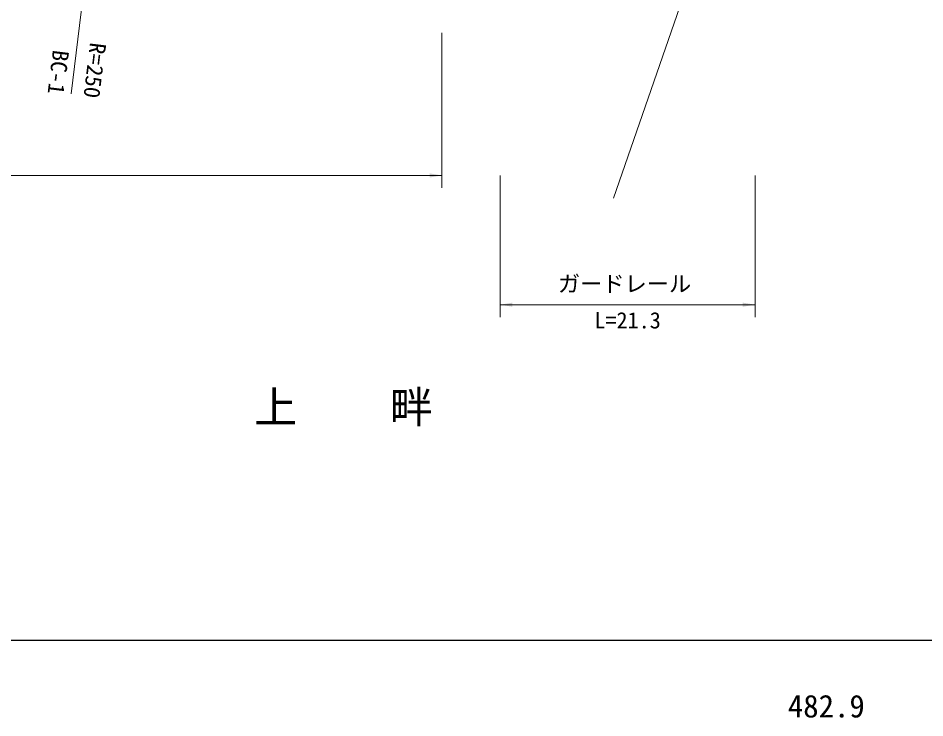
# Model space of a CAD drawing. Units: millimetres, scale not verified. Extents: x 40000 to 680000, y 20000 to 380000.
# Drawn here: x 485435 to 558882, y 198715 to 255344 of the extents above; entities that cross this region are included whole.
import ezdxf
from ezdxf.enums import TextEntityAlignment as Align

# ---------------------------------------------------------------- set-up
doc = ezdxf.new("R2010")
doc.units = ezdxf.units.MM
doc.header["$LTSCALE"] = 1000
doc.layers.add('M-BMK-HTXT', color=7, linetype='Continuous')
for name, color, linetype, lineweight in [('M-BMK-OTRS', 5, 'Continuous', 13), ('M-STR-HTXT', 7, 'Continuous', 13), ('M-TTL-BAND', 7, 'Continuous', 25)]:
    doc.layers.add(name, color=color, linetype=linetype, lineweight=lineweight)
doc.styles.add('ＭＳ ゴシック', font='')
doc.styles.get('ＭＳ ゴシック').set_extended_font_data('MS Gothic')

# ---------------------------------------------------------------- blocks, each defined once
blk = doc.blocks.new('filled_arrow')
at = {"color": 0, "linetype": 'Continuous', "lineweight": -2}
blk.add_solid([(7.5, 1.25), (0, 0), (7.5, -1.25)], dxfattribs=at)

msp = doc.modelspace()

# ---------------------------------------------------------------- linework, layer by layer
at = {"layer": 'M-BMK-OTRS'}
msp.add_line((533667, 240769), (557364, 309220), dxfattribs=at)
at = {"layer": 'M-STR-HTXT'}
for p, q in [((494558, 288942), (489734, 249206)), ((519759, 254165), (519759, 241614)), ((407215, 242614), (519759, 242614)), ((524478, 242614), (524478, 231153)), ((545124, 242614), (545124, 231153)), ((524478, 232153), (545124, 232153))]:
    msp.add_line(p, q, dxfattribs=at)
at = {"layer": 'M-TTL-BAND'}
msp.add_line((40000, 205000), (579000, 205000), dxfattribs=at)

# ---------------------------------------------------------------- block references
at = {"layer": 'M-STR-HTXT', "xscale": 133, "yscale": 133, "rotation": 180}
for p in [(519759, 242614), (545124, 232153)]:
    msp.add_blockref('filled_arrow', p, dxfattribs=at)
at = {"layer": 'M-STR-HTXT', "xscale": 133, "yscale": 133}
msp.add_blockref('filled_arrow', (524478, 232153), dxfattribs=at)

# ---------------------------------------------------------------- texts
at = {"layer": 'M-BMK-HTXT', "insert": (504543, 223728), "char_height": 2566, "attachment_point": 4, "style": 'ＭＳ ゴシック'}
msp.add_mtext('\\T1.57;上\u3000畔', dxfattribs=at)
at = {"layer": 'M-STR-HTXT', "style": 'ＭＳ ゴシック'}
for s, p in [('BC-1', (489567, 252666)), ('R=250', (492576, 253259))]:
    msp.add_text(s, height=1320, rotation=263.078, dxfattribs=at).set_placement(p, align=Align.TOP_LEFT)
msp.add_text('ガードレール', height=1320, dxfattribs=at).set_placement((529155, 233849), align=Align.MIDDLE_LEFT)
msp.add_text('L=21.3', height=1320, dxfattribs=at).set_placement((534801, 229835), align=Align.BOTTOM_CENTER)
at = {"layer": 'M-TTL-BAND', "style": 'ＭＳ ゴシック'}
msp.add_text('482.9', height=1833, dxfattribs=at).set_placement((550900, 198195), align=Align.BOTTOM_CENTER)

doc.saveas('drawing.dxf')
